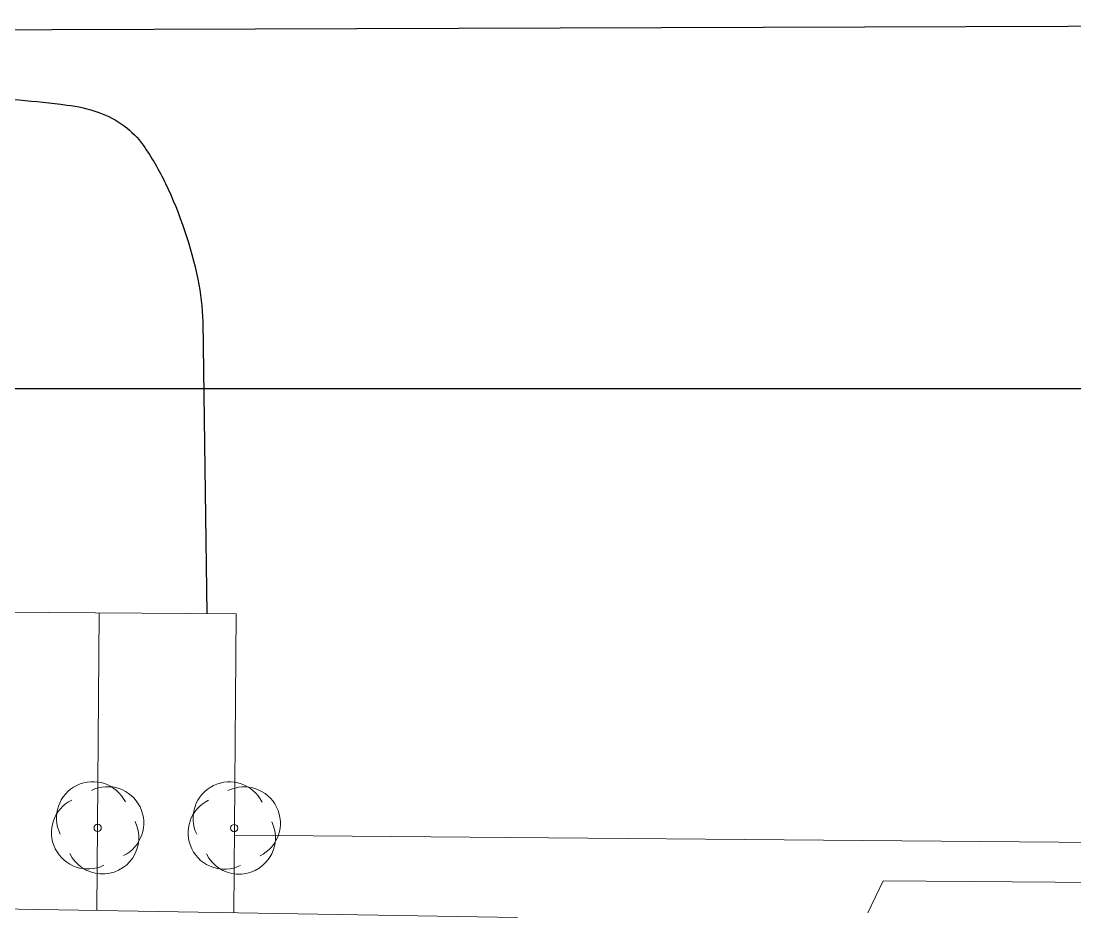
# Model space of a CAD drawing. Extents: x 996 to 1166918, y 537 to 295728.
# Drawn here: x 1137.7 to 1166.68, y 719.55 to 744.08 of the extents above; entities that cross this region are included whole.
import ezdxf

# ---------------------------------------------------------------- set-up
doc = ezdxf.new("R2010")
doc.units = 0
doc.header["$MEASUREMENT"] = 0
doc.linetypes.add('CONTINU', pattern=[0])
doc.layers.get('0').update_dxf_attribs({"linetype": 'CONTINUOUS', "lineweight": 0})
doc.layers.get('DEFPOINTS').update_dxf_attribs({"color": 6, "linetype": 'CONTINUOUS'})
doc.layers.add('CF-TOPO-VEGETATION', color=94, linetype='CONTINUOUS', lineweight=0)
doc.layers.add('Fenêtre flottante', color=7, linetype='CONTINUOUS', plot=False)
doc.layers.add('RUE', color=7, linetype='CONTINU')

# ---------------------------------------------------------------- blocks, each defined once
blk = doc.blocks.new('cf30arbre20')
blk.add_circle((0, 0), 0.1)
for centre, start, end in [((0, 0.3), 0, 180), ((-0.3, 0), 90, 270), ((0.3, 0), 270, 90), ((0, -0.3), 180, 0)]:
    blk.add_arc(centre, 1, start, end)

msp = doc.modelspace()

# ---------------------------------------------------------------- linework, layer by layer
for p, q in [((1139.776, 719.617), (1139.845, 727.799)), ((1143.545, 719.555), (1143.614, 727.771)), ((1143.563, 721.683), (1170.09, 721.457)), ((1160.98, 719.547), (1161.401, 720.431)), ((1161.401, 720.431), (1170.08, 720.357)), ((1122.514, 719.903), (1151.344, 719.425))]:
    msp.add_line(p, q)
msp.add_lwpolyline([(1121.64, 727.932), (1143.614, 727.771)])
at = {"layer": 'DEFPOINTS', "ltscale": 0.05}
msp.add_lwpolyline([(1019.011, 571.758), (1208.811, 571.758), (1208.811, 733.958), (1019.011, 733.958)], close=True, dxfattribs=at)
at = {"layer": 'Fenêtre flottante', "ltscale": 0.05}
msp.add_lwpolyline([(996.084, 743.381), (1208.386, 744.076), (1208.955, 570.356), (996.654, 569.66)], close=True, dxfattribs=at)
at = {"layer": 'RUE'}
msp.add_lwpolyline([(1128.45, 743.792, 0.050966), (1128.585, 743.636, 0.077255), (1128.809, 743.297, 0.060575), (1129.159, 742.996, 0.043738), (1129.634, 742.734, 0.039119), (1130.886, 742.273, 0.059715), (1131.953, 742.101), (1136.576, 741.973, -0.014727), (1137.64, 741.909, -0.009507), (1138.956, 741.767, -0.056029), (1139.831, 741.564, -0.071886), (1140.53, 741.195, -0.079893), (1141.054, 740.66, -0.041252), (1141.667, 739.611, -0.05996), (1142.558, 736.974, -0.045418), (1142.691, 735.8), (1142.806, 727.777)], format="xyb", dxfattribs=at)

# ---------------------------------------------------------------- block references
at = {"layer": 'CF-TOPO-VEGETATION', "lineweight": 0, "rotation": 296.1877314899974}
for p in [(1136.018, 721.917), (1139.802, 721.888), (1143.558, 721.882)]:
    msp.add_blockref('cf30arbre20', p, dxfattribs=at)

doc.saveas('drawing.dxf')
